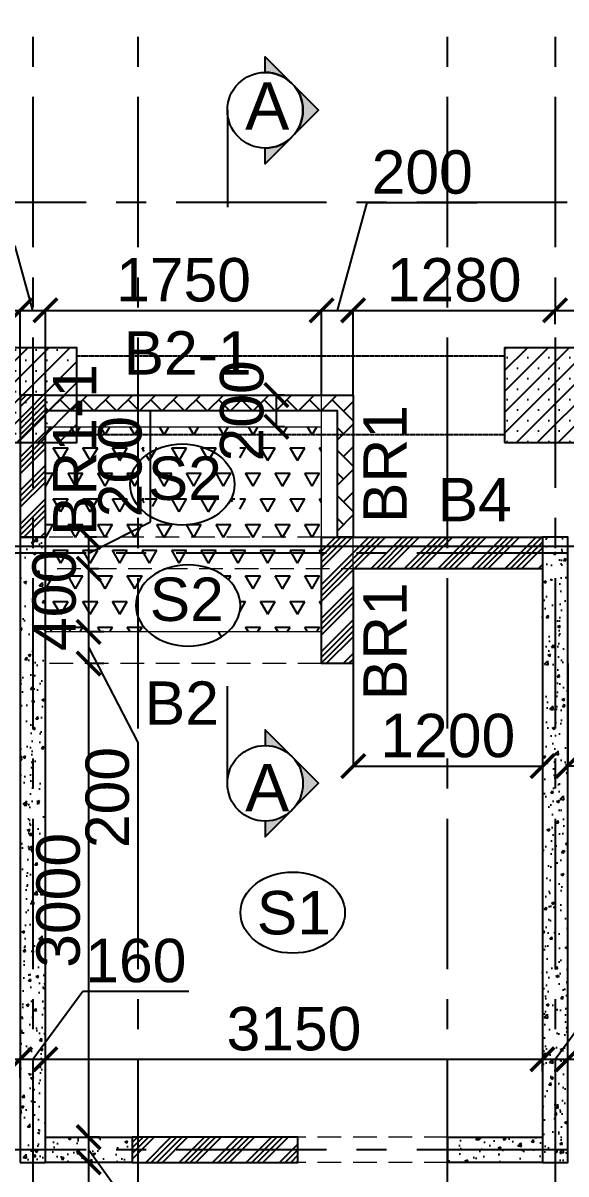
# Model space of a CAD drawing. Header units: inches. Extents: x -1898 to 127651, y -195120 to -109120.
# Drawn here: x 8760 to 12201, y -123223 to -115933 of the extents above; entities that cross this region are included whole.
import ezdxf
from ezdxf.enums import TextEntityAlignment as Align

# ---------------------------------------------------------------- set-up
doc = ezdxf.new("R2010")
doc.units = ezdxf.units.IN
doc.header["$MEASUREMENT"] = 0
for name, pattern in [('CENTER', [50.8, 31.75, -6.35, 6.35, -6.35]), ('DASHED2', [9.525, 6.35, -3.175]), ('Hidden', [3, 2, -1])]:
    doc.linetypes.add(name, pattern=pattern)
for name, color, linetype in [('160 R.C. WALL HAT', 8, 'Continuous'), ('160 R.C.WALL', 6, 'Continuous'), ('AR-Column', 40, 'Continuous'), ('AR-Hidden', 251, 'DASHED2'), ('BAL. PARAPET WALL', 4, 'Continuous'), ('BEAM TEXT', 4, 'Continuous'), ('DIM', 251, 'Continuous'), ('GRID', 8, 'CENTER'), ('NON S.WALL HATCH', 8, 'Continuous'), ('NON STRUC R.C.WALL', 6, 'Continuous'), ('NON.STRUC.R.C.WALLS', 1, 'Continuous'), ('PARAPET WALL', 4, 'Continuous'), ('SEC TXT', 11, 'Continuous'), ('Section', 1, 'Continuous'), ('SUNKEN', 8, 'Continuous')]:
    doc.layers.add(name, color=color, linetype=linetype)
for name, color, linetype, lineweight in [('BEAMS', 3, 'Continuous', 0), ('SLAB CIR', 1, 'Continuous', 25), ('SLAB TXT', 3, 'Continuous', 0)]:
    doc.layers.add(name, color=color, linetype=linetype, lineweight=lineweight)
doc.styles.add('T200', font='sanss___.ttf', dxfattribs={"height": 275})
doc.styles.add('T300', font='sanss___.ttf', dxfattribs={"height": 350})
doc.dimstyles.new('T 200', dxfattribs={"dimtxt": 275, "dimasz": 150, "dimexe": 1, "dimexo": 0, "dimgap": 50, "dimtad": 1, "dimdec": 0, "dimrnd": 5, "dimdsep": 46, "dimtxsty": 'T200', "dimblk": 'ARCHTICK', "dimcen": 2.5, "dimdle": 1, "dimclrd": 5, "dimclre": 253, "dimclrt": 1, "dimadec": 0, "dimazin": 0, "dimtfac": 1, "dimtdec": 0, "dimtmove": 2, "dimatfit": 3, "dimfxl": 0, "dimarcsym": 0})
pattern_1 = [(45, (2346260.05, -240371.21), (-106.066017, 106.066017), []), (45, (2346295.4, -240371.21), (-106.066017, 106.066017), []), (45, (2346330.76, -240371.21), (-106.066017, 106.066017), []), (45, (2346366.12, -240371.21), (-106.066017, 106.066017), [])]
pattern_2 = [(50, (2184721.52, 112605.64), (179.315046, -15.688034), [18.75, -206.25]), (355, (2184721.52, 112605.64), (-34.687833, 188.048033), [15, -165]), (100.4514445, (2184736.47, 112604.33), (144.627212, 172.359998), [15.935048, -175.285528]), (46.1842, (2184721.52, 112655.64), (266.810333, -41.37982), [28.125, -309.375]), (96.635635, (2184743.76, 112652.2), (233.665486, 243.52965), [23.902586, -262.92844]), (351.184164, (2184721.52, 112655.64), (233.665486, 243.52965), [22.5, -247.5]), (21, (2184746.52, 112643.14), (149.226763, -100.654723), [18.75, -206.25]), (326, (2184746.52, 112643.14), (60.828833, 181.287511), [15, -165]), (71.451445, (2184758.96, 112634.75), (210.055594, 80.632788), [15.935047, -175.285528]), (37.5, (2184721.524, 112605.64), (3.0399638, 83.2234635), [0, -163, 0, -167.5, 0, -165.625]), (7.5, (2184721.52, 112605.64), (65.7673844, 98.602928), [0, -95.5, 0, -159.25, 0, -63.125]), (327.5, (2184665.774, 112605.64), (133.455609, -5.638718), [0, -62.5, 0, -195, 0, -258.75]), (317.5, (2184640.77, 112605.64), (145.7965423, 25.0262456), [0, -81.25, 0, -129.5, 0, -183.75])]

# ---------------------------------------------------------------- blocks, each defined once
blk = doc.blocks.new('_ARCHTICK')
at = {"color": 0, "linetype": 'ByBlock', "const_width": 0.15}
blk.add_lwpolyline([(-0.5, -0.5), (0.5, 0.5)], dxfattribs=at)
blk = doc.blocks.new('*D5')
at = {"layer": 'Defpoints', "color": 0}
for p in [(8742.4, -122496.6), (5552.4, -122615.3, 14.7), (8742.4, -122615.3, 14.7)]:
    blk.add_point(p, dxfattribs=at)
at = {"layer": 'DIM', "color": 5, "lineweight": -2}
blk.add_line((5551.4, -122496.6), (8743.4, -122496.6), dxfattribs=at)
at = {"layer": 'DIM', "color": 253, "lineweight": -2}
for p, q in [((5552.4, -122615.3), (5552.4, -122495.6)), ((8742.4, -122615.3), (8742.4, -122495.6))]:
    blk.add_line(p, q, dxfattribs=at)
at = {"layer": 'DIM', "color": 5, "lineweight": -2, "xscale": 150, "yscale": 150, "zscale": 150, "rotation": 180}
blk.add_blockref('_ARCHTICK', (5552.4, -122496.6), dxfattribs=at)
at = {"layer": 'DIM', "color": 5, "lineweight": -2, "xscale": 150, "yscale": 150, "zscale": 150}
blk.add_blockref('_ARCHTICK', (8742.4, -122496.6), dxfattribs=at)
at = {"layer": 'DIM', "color": 1, "insert": (7147.4, -122304.8), "char_height": 275, "attachment_point": 5, "style": 'T200'}
blk.add_mtext('3190', dxfattribs=at)
blk = doc.blocks.new('*D6')
at = {"layer": 'Defpoints', "color": 0}
for p in [(8902.4, -122496.6), (8742.4, -122615.3, 14.7), (8902.4, -122620, 14.7)]:
    blk.add_point(p, dxfattribs=at)
at = {"layer": 'DIM', "color": 5, "lineweight": -2}
for p, q in [((8822.4, -122496.6), (9139.3, -122064.9)), ((9139.3, -122064.9), (9811.5, -122064.9)), ((8741.4, -122496.6), (8903.4, -122496.6))]:
    blk.add_line(p, q, dxfattribs=at)
at = {"layer": 'DIM', "color": 253, "lineweight": -2}
for p, q in [((8742.4, -122615.3), (8742.4, -122495.6)), ((8902.4, -122620), (8902.4, -122495.6))]:
    blk.add_line(p, q, dxfattribs=at)
at = {"layer": 'DIM', "color": 5, "lineweight": -2, "xscale": 150, "yscale": 150, "zscale": 150, "rotation": 180}
blk.add_blockref('_ARCHTICK', (8742.4, -122496.6), dxfattribs=at)
at = {"layer": 'DIM', "color": 5, "lineweight": -2, "xscale": 150, "yscale": 150, "zscale": 150}
blk.add_blockref('_ARCHTICK', (8902.4, -122496.6), dxfattribs=at)
at = {"layer": 'DIM', "color": 1, "insert": (9475.4, -121873.1), "char_height": 275, "attachment_point": 5, "style": 'T200'}
blk.add_mtext('160', dxfattribs=at)
blk = doc.blocks.new('*D7')
at = {"layer": 'Defpoints', "color": 0}
for p in [(12052.4, -122496.6), (12052.4, -122574.1, 14.7), (8902.4, -122620, 14.7)]:
    blk.add_point(p, dxfattribs=at)
at = {"layer": 'DIM', "color": 5, "lineweight": -2}
blk.add_line((8901.4, -122496.6), (12053.4, -122496.6), dxfattribs=at)
at = {"layer": 'DIM', "color": 253, "lineweight": -2}
for p, q in [((8902.4, -122620), (8902.4, -122495.6)), ((12052.4, -122574.1), (12052.4, -122495.6))]:
    blk.add_line(p, q, dxfattribs=at)
at = {"layer": 'DIM', "color": 5, "lineweight": -2, "xscale": 150, "yscale": 150, "zscale": 150, "rotation": 180}
blk.add_blockref('_ARCHTICK', (8902.4, -122496.6), dxfattribs=at)
at = {"layer": 'DIM', "color": 5, "lineweight": -2, "xscale": 150, "yscale": 150, "zscale": 150}
blk.add_blockref('_ARCHTICK', (12052.4, -122496.6), dxfattribs=at)
at = {"layer": 'DIM', "color": 1, "insert": (10477.4, -122304.8), "char_height": 275, "attachment_point": 5, "style": 'T200'}
blk.add_mtext('3150', dxfattribs=at)
blk = doc.blocks.new('*D8')
at = {"layer": 'Defpoints', "color": 0}
for p in [(12212.4, -122496.6), (12052.4, -122574.1, 14.7), (12212.4, -122605.9, 14.7)]:
    blk.add_point(p, dxfattribs=at)
at = {"layer": 'DIM', "color": 5, "lineweight": -2}
for p, q in [((12132.4, -122496.6), (12473.2, -122031)), ((12473.2, -122031), (13145.5, -122031)), ((12051.4, -122496.6), (12213.4, -122496.6))]:
    blk.add_line(p, q, dxfattribs=at)
at = {"layer": 'DIM', "color": 253, "lineweight": -2}
for p, q in [((12052.4, -122574.1), (12052.4, -122495.6)), ((12212.4, -122605.9), (12212.4, -122495.6))]:
    blk.add_line(p, q, dxfattribs=at)
at = {"layer": 'DIM', "color": 5, "lineweight": -2, "xscale": 150, "yscale": 150, "zscale": 150, "rotation": 180}
blk.add_blockref('_ARCHTICK', (12052.4, -122496.6), dxfattribs=at)
at = {"layer": 'DIM', "color": 5, "lineweight": -2, "xscale": 150, "yscale": 150, "zscale": 150}
blk.add_blockref('_ARCHTICK', (12212.4, -122496.6), dxfattribs=at)
at = {"layer": 'DIM', "color": 1, "insert": (12809.4, -121839.1), "char_height": 275, "attachment_point": 5, "style": 'T200'}
blk.add_mtext('160', dxfattribs=at)
blk = doc.blocks.new('*D9')
at = {"layer": 'Defpoints', "color": 0}
for p in [(15362.4, -122496.6), (12212.4, -122605.9, 14.7), (15362.4, -122575.4, 14.7)]:
    blk.add_point(p, dxfattribs=at)
at = {"layer": 'DIM', "color": 5, "lineweight": -2}
blk.add_line((12211.4, -122496.6), (15363.4, -122496.6), dxfattribs=at)
at = {"layer": 'DIM', "color": 253, "lineweight": -2}
for p, q in [((12212.4, -122605.9), (12212.4, -122495.6)), ((15362.4, -122575.4), (15362.4, -122495.6))]:
    blk.add_line(p, q, dxfattribs=at)
at = {"layer": 'DIM', "color": 5, "lineweight": -2, "xscale": 150, "yscale": 150, "zscale": 150, "rotation": 180}
blk.add_blockref('_ARCHTICK', (12212.4, -122496.6), dxfattribs=at)
at = {"layer": 'DIM', "color": 5, "lineweight": -2, "xscale": 150, "yscale": 150, "zscale": 150}
blk.add_blockref('_ARCHTICK', (15362.4, -122496.6), dxfattribs=at)
at = {"layer": 'DIM', "color": 1, "insert": (13787.4, -122304.8), "char_height": 275, "attachment_point": 5, "style": 'T200'}
blk.add_mtext('3150', dxfattribs=at)
blk = doc.blocks.new('*D77')
at = {"layer": 'Defpoints', "color": 0}
for p in [(9176.4, -123150.2), (9253, -123150.2, 14.7), (9232.3, -124950.2, 14.7)]:
    blk.add_point(p, dxfattribs=at)
at = {"layer": 'DIM', "color": 253, "lineweight": -2}
for p, q in [((9253, -123150.2), (9175.4, -123150.2)), ((9232.3, -124950.2), (9175.4, -124950.2))]:
    blk.add_line(p, q, dxfattribs=at)
at = {"layer": 'DIM', "color": 5, "lineweight": -2}
blk.add_line((9176.4, -124951.2), (9176.4, -123149.2), dxfattribs=at)
at = {"layer": 'DIM', "color": 5, "lineweight": -2, "xscale": 150, "yscale": 150, "zscale": 150}
for p, rotation in [((9176.4, -123150.2), 90), ((9176.4, -124950.2), 270)]:
    blk.add_blockref('_ARCHTICK', p, dxfattribs=dict(at, rotation=rotation))
at = {"layer": 'DIM', "color": 1, "insert": (8984.7, -124050.2), "char_height": 275, "attachment_point": 5, "rotation": 90, "style": 'T200'}
blk.add_mtext('1800', dxfattribs=at)
blk = doc.blocks.new('*D78')
at = {"layer": 'Defpoints', "color": 0}
for p in [(9176.4, -122990.2), (9245.2, -122990.2, 14.7), (9253, -123150.2, 14.7)]:
    blk.add_point(p, dxfattribs=at)
at = {"layer": 'DIM', "color": 253, "lineweight": -2}
for p, q in [((9245.2, -122990.2), (9175.4, -122990.2)), ((9253, -123150.2), (9175.4, -123150.2))]:
    blk.add_line(p, q, dxfattribs=at)
at = {"layer": 'DIM', "color": 5, "lineweight": -2}
for p, q in [((9176.4, -123151.2), (9176.4, -122989.2)), ((9176.4, -123070.2), (9487.4, -123503.8)), ((9487.4, -123503.8), (9487.4, -124176))]:
    blk.add_line(p, q, dxfattribs=at)
at = {"layer": 'DIM', "color": 5, "lineweight": -2, "xscale": 150, "yscale": 150, "zscale": 150}
for p, rotation in [((9176.4, -122990.2), 90), ((9176.4, -123150.2), 270)]:
    blk.add_blockref('_ARCHTICK', p, dxfattribs=dict(at, rotation=rotation))
at = {"layer": 'DIM', "color": 1, "insert": (9295.5, -123839.9), "char_height": 275, "attachment_point": 5, "rotation": 90, "style": 'T200'}
blk.add_mtext('160', dxfattribs=at)
blk = doc.blocks.new('*D79')
at = {"layer": 'Defpoints', "color": 0}
for p in [(9176.4, -119990.2), (9271.9, -119990.2, 14.7), (9245.2, -122990.2, 14.7)]:
    blk.add_point(p, dxfattribs=at)
at = {"layer": 'DIM', "color": 253, "lineweight": -2}
for p, q in [((9271.9, -119990.2), (9175.4, -119990.2)), ((9245.2, -122990.2), (9175.4, -122990.2))]:
    blk.add_line(p, q, dxfattribs=at)
at = {"layer": 'DIM', "color": 5, "lineweight": -2}
blk.add_line((9176.4, -122991.2), (9176.4, -119989.2), dxfattribs=at)
at = {"layer": 'DIM', "color": 5, "lineweight": -2, "xscale": 150, "yscale": 150, "zscale": 150}
for p, rotation in [((9176.4, -119990.2), 90), ((9176.4, -122990.2), 270)]:
    blk.add_blockref('_ARCHTICK', p, dxfattribs=dict(at, rotation=rotation))
at = {"layer": 'DIM', "color": 1, "insert": (8984.5, -121490.2), "char_height": 275, "attachment_point": 5, "rotation": 90, "style": 'T200'}
blk.add_mtext('3000', dxfattribs=at)
blk = doc.blocks.new('*D80')
at = {"layer": 'Defpoints', "color": 0}
for p in [(9176.4, -119790.2), (9272.8, -119790.2, 14.7), (9271.9, -119990.2, 14.7)]:
    blk.add_point(p, dxfattribs=at)
at = {"layer": 'DIM', "color": 253, "lineweight": -2}
for p, q in [((9272.8, -119790.2), (9175.4, -119790.2)), ((9271.9, -119990.2), (9175.4, -119990.2))]:
    blk.add_line(p, q, dxfattribs=at)
at = {"layer": 'DIM', "color": 5, "lineweight": -2}
for p, q in [((9176.4, -119991.2), (9176.4, -119789.2)), ((9176.4, -119890.2), (9487.4, -120489.9)), ((9487.4, -120489.9), (9487.4, -121188.2))]:
    blk.add_line(p, q, dxfattribs=at)
at = {"layer": 'DIM', "color": 5, "lineweight": -2, "xscale": 150, "yscale": 150, "zscale": 150}
for p, rotation in [((9176.4, -119790.2), 90), ((9176.4, -119990.2), 270)]:
    blk.add_blockref('_ARCHTICK', p, dxfattribs=dict(at, rotation=rotation))
at = {"layer": 'DIM', "color": 1, "insert": (9295.7, -120839.1), "char_height": 275, "attachment_point": 5, "rotation": 90, "style": 'T200'}
blk.add_mtext('200', dxfattribs=at)
blk = doc.blocks.new('*D81')
at = {"layer": 'Defpoints', "color": 0}
for p in [(9176.4, -119390.2), (9241.4, -119390.2, 14.7), (9272.8, -119790.2, 14.7)]:
    blk.add_point(p, dxfattribs=at)
at = {"layer": 'DIM', "color": 253, "lineweight": -2}
for p, q in [((9241.4, -119390.2), (9175.4, -119390.2)), ((9272.8, -119790.2), (9175.4, -119790.2))]:
    blk.add_line(p, q, dxfattribs=at)
at = {"layer": 'DIM', "color": 5, "lineweight": -2}
blk.add_line((9176.4, -119791.2), (9176.4, -119389.2), dxfattribs=at)
at = {"layer": 'DIM', "color": 5, "lineweight": -2, "xscale": 150, "yscale": 150, "zscale": 150}
for p, rotation in [((9176.4, -119390.2), 90), ((9176.4, -119790.2), 270)]:
    blk.add_blockref('_ARCHTICK', p, dxfattribs=dict(at, rotation=rotation))
at = {"layer": 'DIM', "color": 1, "insert": (8958.7, -119590.2), "char_height": 275, "attachment_point": 5, "rotation": 90, "style": 'T200'}
blk.add_mtext('400', dxfattribs=at)
blk = doc.blocks.new('*D82')
at = {"layer": 'Defpoints', "color": 0}
for p in [(9176.4, -119190.2), (9225.9, -119190.2, 14.7), (9241.4, -119390.2, 14.7)]:
    blk.add_point(p, dxfattribs=at)
at = {"layer": 'DIM', "color": 5, "lineweight": -2}
for p, q in [((9567.9, -119092.2), (9567.9, -118393.9)), ((9176.4, -119290.2), (9567.9, -119092.2)), ((9176.4, -119391.2), (9176.4, -119189.2))]:
    blk.add_line(p, q, dxfattribs=at)
at = {"layer": 'DIM', "color": 253, "lineweight": -2}
for p, q in [((9225.9, -119190.2), (9175.4, -119190.2)), ((9241.4, -119390.2), (9175.4, -119390.2))]:
    blk.add_line(p, q, dxfattribs=at)
at = {"layer": 'DIM', "color": 5, "lineweight": -2, "xscale": 150, "yscale": 150, "zscale": 150}
for p, rotation in [((9176.4, -119190.2), 90), ((9176.4, -119390.2), 270)]:
    blk.add_blockref('_ARCHTICK', p, dxfattribs=dict(at, rotation=rotation))
at = {"layer": 'DIM', "color": 1, "insert": (9376.2, -118743.1), "char_height": 275, "attachment_point": 5, "rotation": 90, "style": 'T200'}
blk.add_mtext('200', dxfattribs=at)
blk = doc.blocks.new('*D237')
at = {"layer": 'Defpoints', "color": 0}
for p in [(8742.4, -117753.1), (6992.4, -118290.2, 14.7), (8742.4, -118290.2, 14.7)]:
    blk.add_point(p, dxfattribs=at)
at = {"layer": 'DIM', "color": 5, "lineweight": -2}
blk.add_line((6991.4, -117753.1), (8743.4, -117753.1), dxfattribs=at)
at = {"layer": 'DIM', "color": 253, "lineweight": -2}
for p, q in [((6992.4, -118290.2), (6992.4, -117752.1)), ((8742.4, -118290.2), (8742.4, -117752.1))]:
    blk.add_line(p, q, dxfattribs=at)
at = {"layer": 'DIM', "color": 5, "lineweight": -2, "xscale": 150, "yscale": 150, "zscale": 150, "rotation": 180}
blk.add_blockref('_ARCHTICK', (6992.4, -117753.1), dxfattribs=at)
at = {"layer": 'DIM', "color": 5, "lineweight": -2, "xscale": 150, "yscale": 150, "zscale": 150}
blk.add_blockref('_ARCHTICK', (8742.4, -117753.1), dxfattribs=at)
at = {"layer": 'DIM', "color": 1, "insert": (7867.4, -117561.4), "char_height": 275, "attachment_point": 5, "style": 'T200'}
blk.add_mtext('1750', dxfattribs=at)
blk = doc.blocks.new('*D238')
at = {"layer": 'Defpoints', "color": 0}
for p in [(8902.4, -117753.1), (8742.4, -118290.2, 14.7), (8902.4, -118290.2, 14.7)]:
    blk.add_point(p, dxfattribs=at)
at = {"layer": 'DIM', "color": 5, "lineweight": -2}
for p, q in [((8711.1, -117346.8), (8038.8, -117346.8)), ((8822.4, -117753.1), (8711.1, -117346.8)), ((8741.4, -117753.1), (8903.4, -117753.1))]:
    blk.add_line(p, q, dxfattribs=at)
at = {"layer": 'DIM', "color": 253, "lineweight": -2}
for p, q in [((8742.4, -118290.2), (8742.4, -117752.1)), ((8902.4, -118290.2), (8902.4, -117752.1))]:
    blk.add_line(p, q, dxfattribs=at)
at = {"layer": 'DIM', "color": 5, "lineweight": -2, "xscale": 150, "yscale": 150, "zscale": 150, "rotation": 180}
blk.add_blockref('_ARCHTICK', (8742.4, -117753.1), dxfattribs=at)
at = {"layer": 'DIM', "color": 5, "lineweight": -2, "xscale": 150, "yscale": 150, "zscale": 150}
blk.add_blockref('_ARCHTICK', (8902.4, -117753.1), dxfattribs=at)
at = {"layer": 'DIM', "color": 1, "insert": (8375, -117155), "char_height": 275, "attachment_point": 5, "style": 'T200'}
blk.add_mtext('160', dxfattribs=at)
blk = doc.blocks.new('*D239')
at = {"layer": 'Defpoints', "color": 0}
for p in [(10652.4, -117753.1), (8902.4, -118290.2, 14.7), (10652.4, -118290.2, 14.7)]:
    blk.add_point(p, dxfattribs=at)
at = {"layer": 'DIM', "color": 5, "lineweight": -2}
blk.add_line((8901.4, -117753.1), (10653.4, -117753.1), dxfattribs=at)
at = {"layer": 'DIM', "color": 253, "lineweight": -2}
for p, q in [((8902.4, -118290.2), (8902.4, -117752.1)), ((10652.4, -118290.2), (10652.4, -117752.1))]:
    blk.add_line(p, q, dxfattribs=at)
at = {"layer": 'DIM', "color": 5, "lineweight": -2, "xscale": 150, "yscale": 150, "zscale": 150, "rotation": 180}
blk.add_blockref('_ARCHTICK', (8902.4, -117753.1), dxfattribs=at)
at = {"layer": 'DIM', "color": 5, "lineweight": -2, "xscale": 150, "yscale": 150, "zscale": 150}
blk.add_blockref('_ARCHTICK', (10652.4, -117753.1), dxfattribs=at)
at = {"layer": 'DIM', "color": 1, "insert": (9777.4, -117561.4), "char_height": 275, "attachment_point": 5, "style": 'T200'}
blk.add_mtext('1750', dxfattribs=at)
blk = doc.blocks.new('*D240')
at = {"layer": 'Defpoints', "color": 0}
for p in [(10852.4, -117753.1), (10652.4, -118290.2, 14.7), (10852.4, -118290.2, 14.7)]:
    blk.add_point(p, dxfattribs=at)
at = {"layer": 'DIM', "color": 5, "lineweight": -2}
for p, q in [((10752.4, -117753.1), (10941, -117070.3)), ((10941, -117070.3), (11639.3, -117070.3)), ((10651.4, -117753.1), (10853.4, -117753.1))]:
    blk.add_line(p, q, dxfattribs=at)
at = {"layer": 'DIM', "color": 253, "lineweight": -2}
for p, q in [((10652.4, -118290.2), (10652.4, -117752.1)), ((10852.4, -118290.2), (10852.4, -117752.1))]:
    blk.add_line(p, q, dxfattribs=at)
at = {"layer": 'DIM', "color": 5, "lineweight": -2, "xscale": 150, "yscale": 150, "zscale": 150, "rotation": 180}
blk.add_blockref('_ARCHTICK', (10652.4, -117753.1), dxfattribs=at)
at = {"layer": 'DIM', "color": 5, "lineweight": -2, "xscale": 150, "yscale": 150, "zscale": 150}
blk.add_blockref('_ARCHTICK', (10852.4, -117753.1), dxfattribs=at)
at = {"layer": 'DIM', "color": 1, "insert": (11290.1, -116878.6), "char_height": 275, "attachment_point": 5, "style": 'T200'}
blk.add_mtext('200', dxfattribs=at)
blk = doc.blocks.new('*D241')
at = {"layer": 'Defpoints', "color": 0}
for p in [(12132.4, -117753.1), (12132.4, -117840.1, 14.7), (10852.4, -118290.2, 14.7)]:
    blk.add_point(p, dxfattribs=at)
at = {"layer": 'DIM', "color": 5, "lineweight": -2}
blk.add_line((10851.4, -117753.1), (12133.4, -117753.1), dxfattribs=at)
at = {"layer": 'DIM', "color": 253, "lineweight": -2}
for p, q in [((10852.4, -118290.2), (10852.4, -117752.1)), ((12132.4, -117840.1), (12132.4, -117752.1))]:
    blk.add_line(p, q, dxfattribs=at)
at = {"layer": 'DIM', "color": 5, "lineweight": -2, "xscale": 150, "yscale": 150, "zscale": 150, "rotation": 180}
blk.add_blockref('_ARCHTICK', (10852.4, -117753.1), dxfattribs=at)
at = {"layer": 'DIM', "color": 5, "lineweight": -2, "xscale": 150, "yscale": 150, "zscale": 150}
blk.add_blockref('_ARCHTICK', (12132.4, -117753.1), dxfattribs=at)
at = {"layer": 'DIM', "color": 1, "insert": (11492.4, -117561.4), "char_height": 275, "attachment_point": 5, "style": 'T200'}
blk.add_mtext('1280', dxfattribs=at)
blk = doc.blocks.new('*D242')
at = {"layer": 'Defpoints', "color": 0}
for p in [(13412.4, -117753.1), (12132.4, -117840.1, 14.7), (13412.4, -118290.2, 14.7)]:
    blk.add_point(p, dxfattribs=at)
at = {"layer": 'DIM', "color": 5, "lineweight": -2}
blk.add_line((12131.4, -117753.1), (13413.4, -117753.1), dxfattribs=at)
at = {"layer": 'DIM', "color": 253, "lineweight": -2}
for p, q in [((12132.4, -117840.1), (12132.4, -117752.1)), ((13412.4, -118290.2), (13412.4, -117752.1))]:
    blk.add_line(p, q, dxfattribs=at)
at = {"layer": 'DIM', "color": 5, "lineweight": -2, "xscale": 150, "yscale": 150, "zscale": 150, "rotation": 180}
blk.add_blockref('_ARCHTICK', (12132.4, -117753.1), dxfattribs=at)
at = {"layer": 'DIM', "color": 5, "lineweight": -2, "xscale": 150, "yscale": 150, "zscale": 150}
blk.add_blockref('_ARCHTICK', (13412.4, -117753.1), dxfattribs=at)
at = {"layer": 'DIM', "color": 1, "insert": (12772.4, -117561.4), "char_height": 275, "attachment_point": 5, "style": 'T200'}
blk.add_mtext('1280', dxfattribs=at)
blk = doc.blocks.new('*D274')
at = {"layer": 'Defpoints', "color": 0}
for p in [(10365.7, -118290.2), (10416.5, -118290.2, 14.7), (10416.5, -118490.2, 14.7)]:
    blk.add_point(p, dxfattribs=at)
at = {"layer": 'DIM', "color": 253, "lineweight": -2}
for p, q in [((10416.5, -118290.2), (10364.7, -118290.2)), ((10416.5, -118490.2), (10364.7, -118490.2))]:
    blk.add_line(p, q, dxfattribs=at)
at = {"layer": 'DIM', "color": 5, "lineweight": -2}
blk.add_line((10365.7, -118491.2), (10365.7, -118289.2), dxfattribs=at)
at = {"layer": 'DIM', "color": 5, "lineweight": -2, "xscale": 150, "yscale": 150, "zscale": 150}
for p, rotation in [((10365.7, -118290.2), 90), ((10365.7, -118490.2), 270)]:
    blk.add_blockref('_ARCHTICK', p, dxfattribs=dict(at, rotation=rotation))
at = {"layer": 'DIM', "color": 1, "insert": (10148, -118390.2), "char_height": 275, "attachment_point": 5, "rotation": 90, "style": 'T200'}
blk.add_mtext('200', dxfattribs=at)
blk = doc.blocks.new('*D775')
at = {"layer": 'Defpoints', "color": 0}
for p in [(12212.4, -119990.2, 14.7), (13412.4, -119990.2, 14.7), (12212.4, -120639.5)]:
    blk.add_point(p, dxfattribs=at)
at = {"layer": 'DIM', "color": 253, "lineweight": -2}
for p, q in [((12212.4, -119990.2), (12212.4, -120640.5)), ((13412.4, -119990.2), (13412.4, -120640.5))]:
    blk.add_line(p, q, dxfattribs=at)
at = {"layer": 'DIM', "color": 5, "lineweight": -2}
blk.add_line((13413.4, -120639.5), (12211.4, -120639.5), dxfattribs=at)
at = {"layer": 'DIM', "color": 5, "lineweight": -2, "xscale": 150, "yscale": 150, "zscale": 150, "rotation": 180}
blk.add_blockref('_ARCHTICK', (12212.4, -120639.5), dxfattribs=at)
at = {"layer": 'DIM', "color": 5, "lineweight": -2, "xscale": 150, "yscale": 150, "zscale": 150}
blk.add_blockref('_ARCHTICK', (13412.4, -120639.5), dxfattribs=at)
at = {"layer": 'DIM', "color": 1, "insert": (12812.4, -120447.9), "char_height": 275, "attachment_point": 5, "style": 'T200'}
blk.add_mtext('1200', dxfattribs=at)
blk = doc.blocks.new('*D772')
at = {"layer": 'Defpoints', "color": 0}
for p in [(10852.4, -119990.2, 14.7), (12052.4, -119990.2, 14.7), (12052.4, -120639.5)]:
    blk.add_point(p, dxfattribs=at)
at = {"layer": 'DIM', "color": 253, "lineweight": -2}
for p, q in [((10852.4, -119990.2), (10852.4, -120640.5)), ((12052.4, -119990.2), (12052.4, -120640.5))]:
    blk.add_line(p, q, dxfattribs=at)
at = {"layer": 'DIM', "color": 5, "lineweight": -2}
blk.add_line((10851.4, -120639.5), (12053.4, -120639.5), dxfattribs=at)
at = {"layer": 'DIM', "color": 5, "lineweight": -2, "xscale": 150, "yscale": 150, "zscale": 150, "rotation": 180}
blk.add_blockref('_ARCHTICK', (10852.4, -120639.5), dxfattribs=at)
at = {"layer": 'DIM', "color": 5, "lineweight": -2, "xscale": 150, "yscale": 150, "zscale": 150}
blk.add_blockref('_ARCHTICK', (12052.4, -120639.5), dxfattribs=at)
at = {"layer": 'DIM', "color": 1, "insert": (11452.4, -120447.9), "char_height": 275, "attachment_point": 5, "style": 'T200'}
blk.add_mtext('1200', dxfattribs=at)
blk = doc.blocks.new('A$C02A55DAE')
at = {"layer": 'NON S.WALL HATCH'}
h = blk.add_hatch(dxfattribs=at)
h.set_pattern_fill('SACNCR', color=256, scale=1000)
h.set_pattern_definition([(45, (-131825.64, 74440.45), (-66.29126, 66.29126), []), (45, (-131759.35, 74440.45), (-66.29126, 66.29126), [0, -93.75])])
h.paths.add_polyline_path([(3340, 600), (3940, 600), (3940, 1200), (3340, 1200)])
h = blk.add_hatch(dxfattribs=at)
h.set_pattern_fill('SACNCR', color=256, scale=1000)
h.set_pattern_definition([(45, (-131825.64, 75915.45), (-66.29126, 66.29126), []), (45, (-131759.35, 75915.45), (-66.29126, 66.29126), [0, -93.75])])
h.paths.add_polyline_path([(6650, 600), (7250, 600), (7250, 1200), (6650, 1200)])
at = {"layer": 'AR-Column', "color": 4, "elevation": -29.5}
for points in [[(3340, 600), (3940, 600), (3940, 1200), (3340, 1200)], [(6650, 600), (7250, 600), (7250, 1200), (6650, 1200)]]:
    blk.add_lwpolyline(points, close=True, dxfattribs=at)
at = {"layer": 'AR-Hidden', "ltscale": 0.009}
for p, q in [((3940, 1150, -29.5), (6650, 1150, -29.5)), ((3940, 650, -29.5), (6650, 650, -29.5))]:
    blk.add_line(p, q, dxfattribs=at)

msp = doc.modelspace()

# ---------------------------------------------------------------- hatches: boundary and pattern name
at = {"layer": '160 R.C. WALL HAT'}
h = msp.add_hatch(dxfattribs=at)
h.set_pattern_fill('AR-CONC', color=256, scale=25)
h.set_pattern_definition(pattern_2)
h.paths.add_polyline_path([(8902.4, -119190.2), (8742.4, -119190.2), (8742.4, -123150.2), (8902.4, -123150.2)])
h = msp.add_hatch(dxfattribs=at)
h.set_pattern_fill('AR-CONC', color=256, scale=25)
h.set_pattern_definition(pattern_2)
h.paths.add_polyline_path([(12052.4, -123150.2), (12212.4, -123150.2), (12212.4, -119190.2), (12052.4, -119190.2)])
h = msp.add_hatch(dxfattribs=at)
h.set_pattern_fill('AR-CONC', color=256, scale=25)
h.set_pattern_definition(pattern_2)
h.paths.add_polyline_path([(9452.4, -123150.2), (9452.4, -122990.2), (8902.4, -122990.2), (8902.4, -123150.2)])
h = msp.add_hatch(dxfattribs=at)
h.set_pattern_fill('AR-CONC', color=256, scale=25)
h.set_pattern_definition(pattern_2)
h.paths.add_polyline_path([(11452.4, -122990.2), (11452.4, -123150.2), (12052.4, -123150.2), (12052.4, -122990.2)])
at = {"layer": 'BAL. PARAPET WALL'}
h = msp.add_hatch(dxfattribs=at)
h.set_pattern_fill('AR-HBONE', color=256, angle=-90, style=0)
h.set_pattern_definition([(315, (505423.72, 2006768.09), (143.684098, -4e-14), [304.8, -101.6]), (45, (505495.56, 2006696.24), (143.684098, -4e-14), [304.8, -101.6])])
h.paths.add_polyline_path([(8902.4, -118390.2), (8902.4, -118290.2), (10852.4, -118290.2), (10852.4, -119190.2), (10752.4, -119190.2), (10752.4, -118390.2)])
at = {"layer": 'NON STRUC R.C.WALL'}
h = msp.add_hatch(dxfattribs=at)
h.set_pattern_fill('ANSI34', color=1, scale=200)
h.set_pattern_definition([(45, (2346260.05, -240411.21), (-106.066017, 106.066017), []), (45, (2346295.4, -240411.21), (-106.066017, 106.066017), []), (45, (2346330.76, -240411.21), (-106.066017, 106.066017), []), (45, (2346366.12, -240411.21), (-106.066017, 106.066017), [])])
h.paths.add_polyline_path([(8742.4, -119190.2), (8902.4, -119190.2), (8902.4, -118290.2), (8742.4, -118290.2)])
h = msp.add_hatch(dxfattribs=at)
h.set_pattern_fill('ANSI34', color=1, scale=200)
h.set_pattern_definition(pattern_1)
h.paths.add_polyline_path([(12052.4, -119390.2), (10852.4, -119390.2), (10852.4, -119990.2), (10652.4, -119990.2), (10652.4, -119190.2), (12052.4, -119190.2)])
h = msp.add_hatch(dxfattribs=at)
h.set_pattern_fill('ANSI34', color=1, scale=200)
h.set_pattern_definition(pattern_1)
h.paths.add_polyline_path([(10502.4, -122990.2), (9452.4, -122990.2), (9452.4, -123150.2), (10502.4, -123150.2)])
at = {"layer": 'Section'}
h = msp.add_hatch(color=30, dxfattribs=at)
edge = h.paths.add_edge_path()
edge.add_line((10294.9, -116245.8), (10294.9, -116146.6))
edge.add_line((10294.9, -116146.6), (10633.9, -116485.5))
edge.add_line((10633.9, -116485.5), (10294.9, -116824.5))
edge.add_line((10294.9, -116824.5), (10294.9, -116725.2))
edge.add_arc((10294.9, -116485.5), 239.7, 270, 450)
h = msp.add_hatch(color=30, dxfattribs=at)
edge = h.paths.add_edge_path()
edge.add_line((10294.9, -120988.6), (10294.9, -121087.9))
edge.add_line((10294.9, -121087.9), (10633.9, -120748.9))
edge.add_line((10633.9, -120748.9), (10294.9, -120409.9))
edge.add_line((10294.9, -120409.9), (10294.9, -120509.2))
edge.add_arc((10294.9, -120748.9), 239.7, -90, 90, ccw=False)
at = {"layer": 'SUNKEN'}
h = msp.add_hatch(dxfattribs=at)
h.set_pattern_fill('TRIANG', color=256, scale=500)
h.set_pattern_definition([(60, (2301842.9, -345548.81), (-93.75, 162.379763), [93.75, -93.75]), (120, (2301842.9, -345548.81), (-187.5, 1e-07), [93.75, -93.75]), (0, (2301796.02, -345467.62), (93.75, 162.379763), [93.75, -93.75])])
h.paths.add_polyline_path([(8902.4, -118490.2), (10652.4, -118490.2), (10652.4, -119190.2), (8902.4, -119190.2)])
edge = h.paths.add_edge_path(flags=16)
edge.add_ellipse((9818.4, -118815.9), major_axis=(-331, 0), ratio=0.77685, start_angle=0, end_angle=360)
h.paths.add_polyline_path([(8902.4, -119190.2), (10652.4, -119190.2), (10652.4, -119390.2), (8902.4, -119390.2)])
h.paths.add_polyline_path([(10133.9, -119034), (9528.8, -119034), (9528.8, -118602.8), (10133.9, -118602.8)], flags=16)
h.paths.add_polyline_path([(10007.7, -119826.9), (10001.9, -119790.2), (10652.4, -119790.2), (10652.4, -119390.2), (9948.5, -119390.2), (9956.3, -119393.1), (9967, -119397.5), (9977.5, -119402.2), (9987.9, -119407.3), (9997.9, -119412.6), (10007.7, -119418.2), (10017.2, -119424), (10026.5, -119430.2), (10035.4, -119436.6), (10044.1, -119443.2), (10052.4, -119450.1), (10060.4, -119457.2), (10068, -119464.6), (10075.3, -119472.2), (10082.2, -119479.9), (10088.8, -119487.9), (10095, -119496), (10100.8, -119504.3), (10106.2, -119512.8), (10111.1, -119521.4), (10115.7, -119530.2), (10119.9, -119539), (10123.6, -119548), (10126.9, -119557.1), (10129.8, -119566.3), (10132.2, -119575.6), (10134.2, -119584.9), (10135.8, -119594.2), (10136.9, -119603.7), (10137.6, -119613.1), (10137.8, -119622.5), (10137.6, -119632), (10136.9, -119641.4), (10135.8, -119650.8), (10134.2, -119660.2), (10132.2, -119669.5), (10129.8, -119678.8), (10126.9, -119687.9), (10123.6, -119697), (10119.9, -119706), (10115.7, -119714.9), (10111.1, -119723.7), (10106.2, -119732.3), (10100.8, -119740.7), (10095, -119749.1), (10088.8, -119757.2), (10082.2, -119765.1), (10075.3, -119772.9), (10068, -119780.5), (10060.4, -119787.8), (10052.4, -119794.9), (10044.1, -119801.8), (10035.4, -119808.5), (10026.5, -119814.9), (10017.2, -119821)])
h.paths.add_polyline_path([(9611.6, -119790.2), (9610.8, -119829.7), (9601.1, -119824), (9591.7, -119818), (9582.6, -119811.7), (9573.8, -119805.2), (9565.4, -119798.4), (9557.2, -119791.4), (9549.4, -119784.2), (9541.9, -119776.7), (9534.8, -119769.1), (9528.1, -119761.2), (9521.7, -119753.1), (9515.7, -119744.9), (9510.1, -119736.5), (9504.9, -119728), (9500.1, -119719.3), (9495.8, -119710.5), (9491.8, -119701.5), (9488.3, -119692.5), (9485.2, -119683.4), (9482.5, -119674.1), (9480.3, -119664.9), (9478.5, -119655.5), (9477.2, -119646.1), (9476.3, -119636.7), (9475.9, -119627.3), (9475.9, -119617.8), (9476.3, -119608.4), (9477.2, -119598.9), (9478.5, -119589.6), (9480.3, -119580.2), (9482.5, -119570.9), (9485.2, -119561.7), (9488.3, -119552.6), (9491.8, -119543.5), (9495.8, -119534.6), (9500.1, -119525.8), (9504.9, -119517.1), (9510.1, -119508.5), (9515.7, -119500.1), (9521.7, -119491.9), (9528.1, -119483.9), (9534.8, -119476), (9541.9, -119468.4), (9549.4, -119460.9), (9557.2, -119453.7), (9565.4, -119446.6), (9573.8, -119439.9), (9582.6, -119433.4), (9591.7, -119427.1), (9601.1, -119421.1), (9610.8, -119415.3), (9620.7, -119409.9), (9630.9, -119404.7), (9641.3, -119399.8), (9652, -119395.3), (9662.8, -119391), (9665.1, -119390.2), (8902.4, -119390.2), (8902.4, -119790.2)])

# ---------------------------------------------------------------- linework, layer by layer
at = {"layer": '160 R.C.WALL'}
for p, q in [((8902.4, -122990.2, 14.7), (9452.4, -122990.2, 14.7)), ((9452.4, -122990.2, 14.7), (9452.4, -123150.8, 14.7)), ((9452.4, -123150.2, 14.7), (8902.4, -123150.2, 14.7))]:
    msp.add_line(p, q, dxfattribs=at)
at = {"layer": '160 R.C.WALL', "elevation": 14.7}
for points in [[(8742.4, -123150.2), (8902.4, -123150.2), (8902.4, -119190.2), (8742.4, -119190.2)], [(12052.4, -123150.2), (12212.4, -123150.2), (12212.4, -119190.2), (12052.4, -119190.2)]]:
    msp.add_lwpolyline(points, close=True, dxfattribs=at)
msp.add_lwpolyline([(12052.4, -123150.2), (11452.4, -123150.2), (11452.4, -122990.2), (12052.4, -122990.2)], dxfattribs=at)
at = {"layer": 'BAL. PARAPET WALL', "elevation": 14.7}
msp.add_lwpolyline([(8902.4, -118390.2), (8902.4, -118290.2), (10852.4, -118290.2), (10852.4, -119190.2), (10752.4, -119190.2), (10752.4, -118390.2), (8902.4, -118390.2)], dxfattribs=at)
at = {"layer": 'BEAMS', "color": 4, "linetype": 'Continuous', "ltscale": 0.01}
for p, q in [((8902.4, -118290.2, 14.7), (10852.4, -118290.2, 14.7)), ((10652.4, -119990.2, 14.7), (10652.4, -118290.2, 14.7)), ((10852.4, -119990.2, 14.7), (10852.4, -118290.2, 14.7)), ((8902.4, -118490.2, 14.7), (10652.4, -118490.2, 14.7)), ((12052.4, -119190.2, 14.7), (10825.3, -119190.2, 14.7)), ((10652.4, -119790.2, 14.7), (8902.4, -119790.2, 14.7))]:
    msp.add_line(p, q, dxfattribs=at)
at = {"layer": 'BEAMS', "linetype": 'Hidden', "ltscale": 75}
for p, q in [((10650.6, -119190.2, 14.7), (8902.4, -119190.2, 14.7)), ((12052.4, -119390.2, 14.7), (8902.4, -119390.2, 14.7)), ((10652.4, -119990.2, 14.7), (8902.4, -119990.2, 14.7)), ((11452.4, -122990.2, 14.7), (9452.4, -122990.2, 14.7)), ((11452.4, -123150.2, 14.7), (9452.4, -123150.2, 14.7))]:
    msp.add_line(p, q, dxfattribs=at)
at = {"layer": 'GRID', "ltscale": 30}
for p, q in [((8822.4, -111829.1, 14.7), (8822.4, -143550.6, 14.7)), ((9487.4, -111829.1, 14.7), (9487.4, -143550.6, 14.7)), ((11447.4, -111829.1, 14.7), (11447.4, -143550.6, 14.7)), ((12132.4, -111829.1, 14.7), (12132.4, -143550.6, 14.7)), ((86883.8, -117070.3, 14.7), (739.5, -117070.3, 14.7)), ((86883.8, -119290.2, 14.7), (739.5, -119290.2, 14.7)), ((86883.8, -123070.2, 14.7), (739.5, -123070.2, 14.7))]:
    msp.add_line(p, q, dxfattribs=at)
at = {"layer": 'NON.STRUC.R.C.WALLS', "elevation": 14.7}
for points in [[(8742.4, -119190.2), (8902.4, -119190.2), (8902.4, -118290.2), (8742.4, -118290.2)], [(10502.4, -122990.2), (9452.4, -122990.2), (9452.4, -123150.2), (10502.4, -123150.2)]]:
    msp.add_lwpolyline(points, close=True, dxfattribs=at)
msp.add_lwpolyline([(12052.4, -119390.2), (10852.4, -119390.2), (10852.4, -119990.2), (10652.4, -119990.2), (10652.4, -119190.2), (12052.4, -119190.2)], dxfattribs=at)
at = {"layer": 'PARAPET WALL'}
msp.add_line((10852.4, -119990.2, 14.7), (10652.4, -119990.2, 14.7), dxfattribs=at)
at = {"layer": 'Section', "color": 30}
for p, q in [((10055.2, -116485.5), (10055.2, -117100.1)), ((10055.2, -120748.9), (10055.2, -120134.3))]:
    msp.add_line(p, q, dxfattribs=at)
for points in [[(10294.9, -116245.8), (10294.9, -116146.6), (10633.9, -116485.5), (10294.9, -116824.5), (10294.9, -116725.2, 1)], [(10294.9, -120988.6), (10294.9, -121087.9), (10633.9, -120748.9), (10294.9, -120409.9), (10294.9, -120509.2, -1)]]:
    msp.add_lwpolyline(points, format="xyb", close=True, dxfattribs=at)
msp.add_lwpolyline([(8275.3, -116652.9), (8275.3, -119247.8), (12546.9, -119247.8), (12546.9, -116652.9)], dxfattribs=at)
for centre in [(10294.9, -116485.5), (10294.9, -120748.9)]:
    msp.add_circle(centre, 239.7, dxfattribs=at)
at = {"layer": 'SLAB CIR'}
for centre in [(9769.8, -118855.9, -0.7), (10469.5, -121567.8, -0.7)]:
    msp.add_ellipse(centre, major_axis=(-331, 0), ratio=0.77685, dxfattribs=at)
at = {"layer": 'SLAB CIR', "extrusion": (0, 0, -1)}
msp.add_ellipse((9806.8, -119622.5, -0.7), major_axis=(331, 0), ratio=0.77685, dxfattribs=at)

# ---------------------------------------------------------------- block references
at = {"layer": 'DIM', "color": 1}
msp.add_blockref('A$C02A55DAE', (5162.4, -119190.2, 29.5), dxfattribs=at)

# ---------------------------------------------------------------- texts
at = {"layer": 'BEAM TEXT', "style": 'T300'}
for s, p in [('B2-1', (9397.7, -118160.2)), ('B4', (11388.1, -119089.3)), ('B2', (9532, -120378.4))]:
    msp.add_text(s, height=275, dxfattribs=at).set_placement(p)
for s, p in [('BR1-1', (9225.9, -119182.6)), ('BR1', (11192.3, -119100.3)), ('BR1', (11192.3, -120222.5))]:
    msp.add_text(s, height=275, rotation=90, dxfattribs=at).set_placement(p)
at = {"layer": 'SEC TXT', "color": 4, "style": 'T300'}
for p in [(10307.9, -116458.3), (10307.9, -120776.1)]:
    msp.add_text('A', height=300, dxfattribs=at).set_placement(p, align=Align.MIDDLE_CENTER)
at = {"layer": 'SLAB TXT', "style": 'T300'}
for s, p in [('S2', (9550.9, -118953.9)), ('S2', (9563.2, -119720.5)), ('S1', (10241.9, -121705.8))]:
    msp.add_text(s, height=275, dxfattribs=at).set_placement(p)

# ---------------------------------------------------------------- dimensions: what is measured, and where the dimension line sits
at = {"layer": 'DIM'}
for base, p1, p2, picture, middle in [((10852.4, -117753.1), (10652.4, -118290.2, 14.7), (10852.4, -118290.2, 14.7), '*D240', (10991, -117070.3)), ((8902.4, -117753.1), (8742.4, -118290.2, 14.7), (8902.4, -118290.2, 14.7), '*D238', (8661.1, -117346.8)), ((12212.4, -122496.6), (12052.4, -122574.1, 14.7), (12212.4, -122605.9, 14.7), '*D8', (12523.2, -122031)), ((8902.4, -122496.6), (8742.4, -122615.3, 14.7), (8902.4, -122620, 14.7), '*D6', (9189.3, -122064.9))]:
    dim = msp.add_linear_dim(base=base, p1=p1, p2=p2, dimstyle='T 200', override={"dimtmove": 1}, dxfattribs=at)
    dim.commit()
    dim.dimension.update_dxf_attribs({"geometry": picture, "text_midpoint": middle, "dimtype": 160})
for base, p1, p2, picture, middle in [((8742.4, -117753.1), (6992.4, -118290.2, 14.7), (8742.4, -118290.2, 14.7), '*D237', (7867.4, -117561.4)), ((10652.4, -117753.1), (8902.4, -118290.2, 14.7), (10652.4, -118290.2, 14.7), '*D239', (9777.4, -117561.4)), ((12132.4, -117753.1), (10852.4, -118290.2, 14.7), (12132.4, -117840.1, 14.7), '*D241', (11492.4, -117561.4)), ((13412.4, -117753.1), (12132.4, -117840.1, 14.7), (13412.4, -118290.2, 14.7), '*D242', (12772.4, -117561.4)), ((8742.4, -122496.6), (5552.4, -122615.3, 14.7), (8742.4, -122615.3, 14.7), '*D5', (7147.4, -122304.8)), ((12052.4, -122496.6), (8902.4, -122620, 14.7), (12052.4, -122574.1, 14.7), '*D7', (10477.4, -122304.8)), ((15362.4, -122496.6), (12212.4, -122605.9, 14.7), (15362.4, -122575.4, 14.7), '*D9', (13787.4, -122304.8))]:
    dim = msp.add_linear_dim(base=base, p1=p1, p2=p2, dimstyle='T 200', dxfattribs=at)
    dim.commit()
    dim.dimension.update_dxf_attribs({"geometry": picture, "text_midpoint": middle})
for base, p1, p2, picture, middle in [((10365.7, -118290.2), (10416.5, -118490.2, 14.7), (10416.5, -118290.2, 14.7), '*D274', (10148, -118390.2)), ((9176.4, -119390.2), (9272.8, -119790.2, 14.7), (9241.4, -119390.2, 14.7), '*D81', (8958.7, -119590.2)), ((9176.4, -119990.2), (9245.2, -122990.2, 14.7), (9271.9, -119990.2, 14.7), '*D79', (8984.5, -121490.2)), ((9176.4, -123150.2), (9232.3, -124950.2, 14.7), (9253, -123150.2, 14.7), '*D77', (8984.7, -124050.2))]:
    dim = msp.add_linear_dim(base=base, p1=p1, p2=p2, angle=90, dimstyle='T 200', dxfattribs=at)
    dim.commit()
    dim.dimension.update_dxf_attribs({"geometry": picture, "text_midpoint": middle})
for base, p1, p2, picture, middle in [((9176.4, -119190.2), (9241.4, -119390.2, 14.7), (9225.9, -119190.2, 14.7), '*D82', (9567.9, -119042.2)), ((9176.4, -119790.2), (9271.9, -119990.2, 14.7), (9272.8, -119790.2, 14.7), '*D80', (9487.4, -120539.9)), ((9176.4, -122990.2), (9253, -123150.2, 14.7), (9245.2, -122990.2, 14.7), '*D78', (9487.4, -123553.8))]:
    dim = msp.add_linear_dim(base=base, p1=p1, p2=p2, angle=90, dimstyle='T 200', override={"dimtmove": 1}, dxfattribs=at)
    dim.commit()
    dim.dimension.update_dxf_attribs({"geometry": picture, "text_midpoint": middle, "dimtype": 160})
for base, p1, p2, angle, picture, middle in [((12052.4, -120639.5), (10852.4, -119990.2, 14.7), (12052.4, -119990.2, 14.7), 0, '*D772', (11452.4, -120447.9)), ((12212.4, -120639.5), (13412.4, -119990.2, 14.7), (12212.4, -119990.2, 14.7), 180, '*D775', (12812.4, -120447.9))]:
    dim = msp.add_linear_dim(base=base, p1=p1, p2=p2, angle=angle, dimstyle='T 200', override={"dimarcsym": 2}, dxfattribs=at)
    dim.commit()
    dim.dimension.update_dxf_attribs({"geometry": picture, "text_midpoint": middle})

doc.saveas('drawing.dxf')
